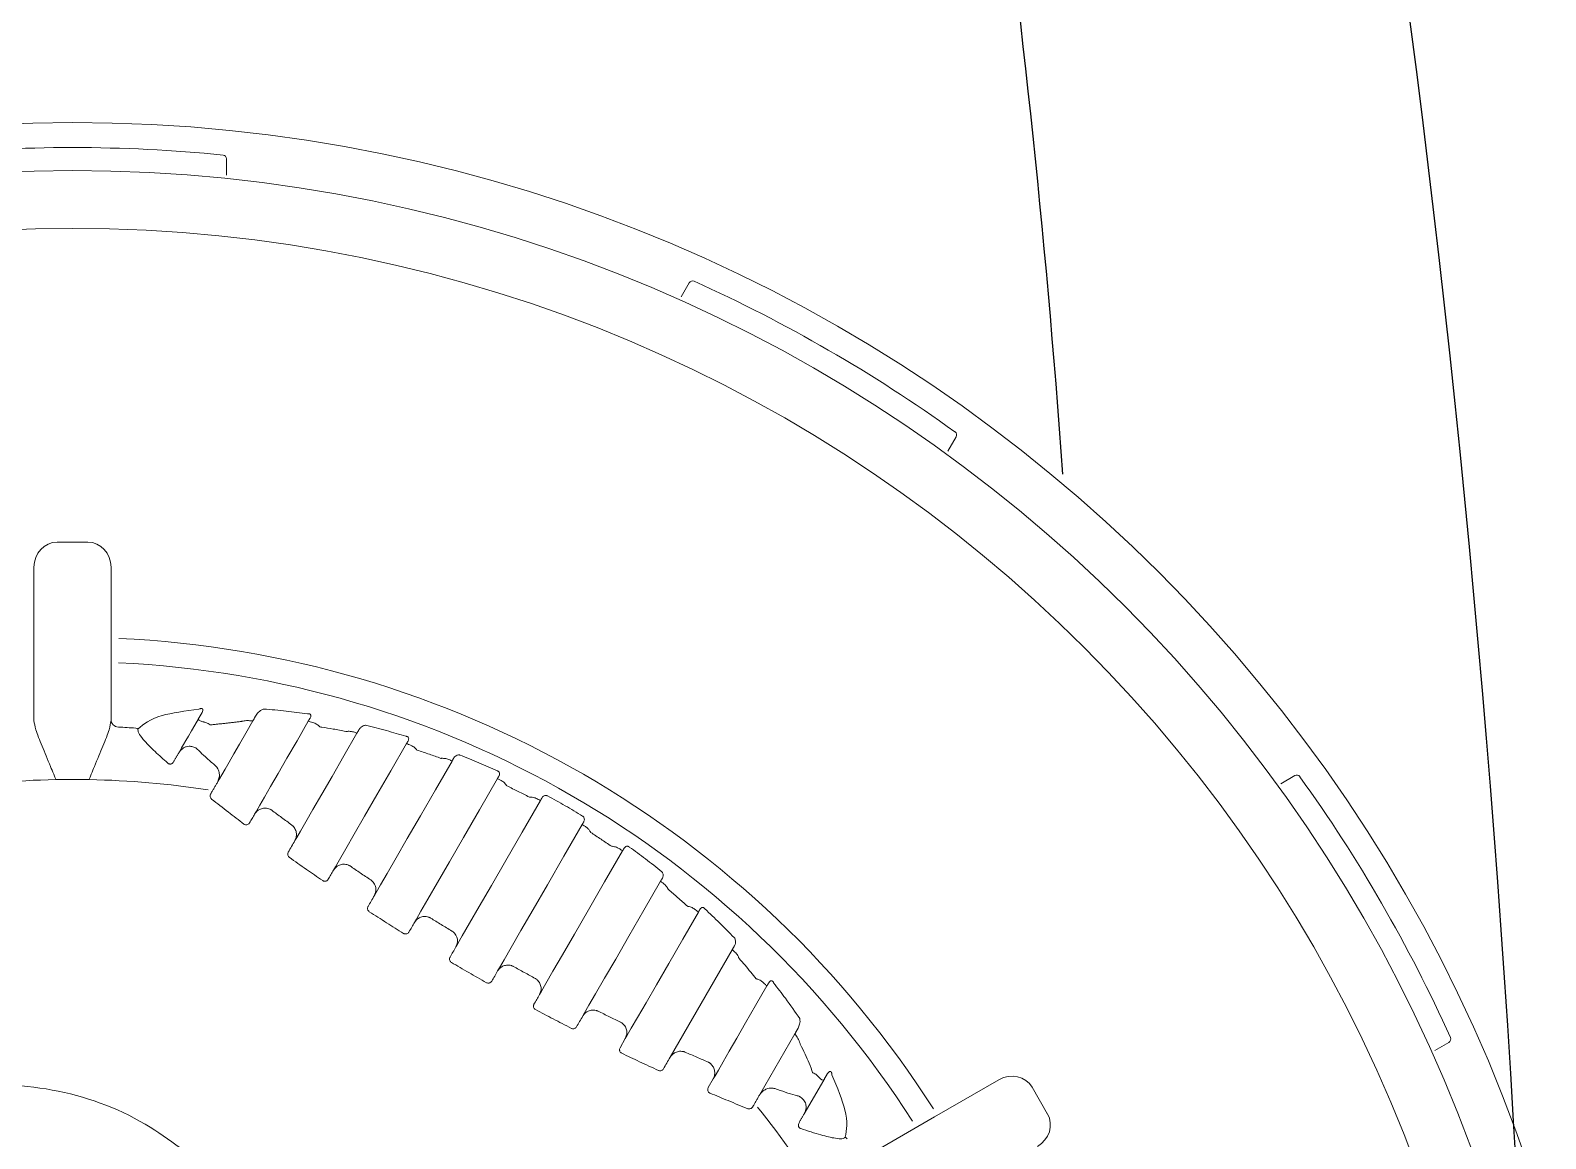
# Model space of a CAD drawing. Extents: x 956 to 1028, y 499 to 635.
# Drawn here: x 1023.231 to 1025.198, y 549.496 to 550.935 of the extents above; entities that cross this region are included whole.
import ezdxf

# ---------------------------------------------------------------- set-up
doc = ezdxf.new("R2010")
doc.units = 0
doc.header["$MEASUREMENT"] = 0
doc.layers.add('1', color=4, linetype='Continuous')
doc.layers.add('DIM', color=3, linetype='Continuous')

# ---------------------------------------------------------------- blocks, each defined once
blk = doc.blocks.new('FROG')
at = {"layer": '1', "color": 3, "lineweight": 5}
for p, q in [((0.2, 1.9478), (0.2, 1.9266)), ((0.7901, 1.7685), (0.8007, 1.7868)), ((1.1471, 1.5868), (1.1365, 1.5685)), ((0.02, 1.4501), (-0.02, 1.4501)), ((-0.05, 1.3213), (-0.05, 1.4178)), ((0.05, 1.4178), (0.05, 1.3213)), ((-0.05, 1.2184), (-0.05, 1.3213)), ((0.05, 1.3213), (0.05, 1.2184)), ((0, 1.1421), (-0.02, 1.1421)), ((0.02, 1.1421), (0, 1.1421)), ((1.5685, 1.1365), (1.5868, 1.1471)), ((0.7759, 0.7813), (0.8565, 0.921)), ((0.8923, 0.7331), (0.9379, 0.8119)), ((0.7177, 0.8056), (0.7108, 0.7937)), ((1.7868, 0.8007), (1.7685, 0.7901)), ((0.8319, 0.7533), (0.8253, 0.742)), ((0.9753, 0.7518), (0.9499, 0.7079)), ((1.1192, 0.7039), (1.2028, 0.7522)), ((1.2659, 0.7077), (1.2459, 0.7424)), ((1.0302, 0.6525), (1.1192, 0.7039))]:
    blk.add_line(p, q, dxfattribs=at)
at = {"layer": '1', "color": 3, "lineweight": 5, "flags": 128}
for points in [[(0.138, 1.1766), (0.1397, 1.1794), (0.1417, 1.183), (0.1442, 1.1873), (0.1472, 1.1925), (0.1506, 1.1984), (0.1545, 1.205), (0.1587, 1.2124), (0.1634, 1.2206)], [(0.2342, 1.2182), (0.225, 1.2023), (0.2168, 1.188), (0.2095, 1.1753), (0.2032, 1.1645), (0.198, 1.1554), (0.1938, 1.1482), (0.1907, 1.1428), (0.1887, 1.1393)], [(0.2365, 1.0971), (0.2388, 1.1011), (0.2431, 1.1085), (0.2492, 1.1192), (0.2572, 1.133), (0.267, 1.1499), (0.2784, 1.1698), (0.2915, 1.1924), (0.3061, 1.2178)], [(0.3693, 1.2022), (0.3523, 1.1726), (0.337, 1.1461), (0.3236, 1.1229), (0.3122, 1.1032), (0.3029, 1.0872), (0.2959, 1.075), (0.2912, 1.0668), (0.2887, 1.0626)], [(0.3388, 1.0243), (0.3413, 1.0286), (0.3466, 1.0379), (0.3548, 1.052), (0.3657, 1.0709), (0.3792, 1.0942), (0.3951, 1.1219), (0.4133, 1.1534), (0.4337, 1.1886)], [(0.4928, 1.166), (0.4711, 1.1284), (0.4516, 1.0947), (0.4345, 1.0652), (0.4201, 1.0402), (0.4085, 1.0201), (0.3999, 1.0051), (0.3943, 0.9955), (0.3919, 0.9912)], [(0.444, 0.9565), (0.4464, 0.9607), (0.4523, 0.9709), (0.4615, 0.9868), (0.4738, 1.0082), (0.4893, 1.0349), (0.5076, 1.0666), (0.5285, 1.1028), (0.5517, 1.1431)], [(0.1801, 1.1245), (0.18, 1.1243), (0.18, 1.1242), (0.1799, 1.124), (0.1798, 1.1239), (0.1797, 1.1237), (0.1796, 1.1236), (0.1795, 1.1234), (0.1794, 1.1233)], [(0.6074, 1.1146), (0.5837, 1.0736), (0.5624, 1.0367), (0.5438, 1.0044), (0.5281, 0.9771), (0.5154, 0.9553), (0.5061, 0.9391), (0.5002, 0.9289), (0.4978, 0.9246)], [(0.2299, 1.0858), (0.2308, 1.0872), (0.2316, 1.0886), (0.2324, 1.09), (0.2332, 1.0914), (0.234, 1.0928), (0.2348, 1.0943), (0.2357, 1.0957), (0.2365, 1.0971)], [(0.5519, 0.8934), (0.5543, 0.8976), (0.5602, 0.9079), (0.5696, 0.924), (0.5822, 0.9459), (0.5979, 0.9731), (0.6166, 1.0054), (0.6379, 1.0423), (0.6616, 1.0834)], [(0.2887, 1.0626), (0.2877, 1.0607), (0.2866, 1.0589), (0.2855, 1.057), (0.2844, 1.0551), (0.2833, 1.0533), (0.2823, 1.0514), (0.2812, 1.0495), (0.2801, 1.0477)], [(0.7141, 1.0493), (0.6908, 1.0091), (0.6699, 0.9729), (0.6517, 0.9412), (0.6362, 0.9145), (0.6238, 0.893), (0.6147, 0.8771), (0.6088, 0.867), (0.6064, 0.8628)], [(0.3319, 1.0124), (0.3328, 1.0139), (0.3337, 1.0154), (0.3345, 1.0169), (0.3354, 1.0184), (0.3362, 1.0199), (0.3371, 1.0214), (0.3379, 1.0228), (0.3388, 1.0243)], [(0.6625, 0.835), (0.6649, 0.8392), (0.6705, 0.8489), (0.6792, 0.8639), (0.6908, 0.8839), (0.7052, 0.9089), (0.7222, 0.9384), (0.7417, 0.9722), (0.7634, 1.0098)], [(0.3919, 0.9912), (0.3908, 0.9895), (0.3898, 0.9877), (0.3888, 0.9859), (0.3878, 0.9842), (0.3868, 0.9824), (0.3858, 0.9807), (0.3848, 0.9789), (0.3837, 0.9772)], [(0.8125, 0.9699), (0.7922, 0.9347), (0.774, 0.9031), (0.758, 0.8755), (0.7446, 0.8521), (0.7337, 0.8332), (0.7255, 0.8191), (0.7202, 0.8099), (0.7177, 0.8056)], [(0.4367, 0.944), (0.4376, 0.9455), (0.4386, 0.9471), (0.4395, 0.9487), (0.4404, 0.9502), (0.4413, 0.9518), (0.4422, 0.9534), (0.4431, 0.9549), (0.444, 0.9565)], [(0.4978, 0.9246), (0.4968, 0.923), (0.4958, 0.9213), (0.4949, 0.9197), (0.4939, 0.918), (0.493, 0.9164), (0.492, 0.9147), (0.4911, 0.913), (0.4901, 0.9114)], [(0.5442, 0.8801), (0.5452, 0.8818), (0.5461, 0.8834), (0.5471, 0.8851), (0.5481, 0.8868), (0.549, 0.8884), (0.55, 0.8901), (0.5509, 0.8917), (0.5519, 0.8934)], [(0.9015, 0.874), (0.8869, 0.8487), (0.8738, 0.826), (0.8624, 0.8062), (0.8526, 0.7892), (0.8446, 0.7754), (0.8385, 0.7648), (0.8342, 0.7574), (0.8319, 0.7533)], [(0.6064, 0.8628), (0.6055, 0.8612), (0.6046, 0.8596), (0.6037, 0.8581), (0.6027, 0.8565), (0.6018, 0.8549), (0.6009, 0.8533), (0.6, 0.8518), (0.5991, 0.8502)], [(0.6544, 0.8209), (0.6554, 0.8227), (0.6564, 0.8244), (0.6574, 0.8262), (0.6584, 0.8279), (0.6594, 0.8297), (0.6605, 0.8314), (0.6615, 0.8332), (0.6625, 0.835)], [(0.7673, 0.7664), (0.7683, 0.7683), (0.7694, 0.7702), (0.7705, 0.772), (0.7716, 0.7739), (0.7726, 0.7757), (0.7737, 0.7776), (0.7748, 0.7795), (0.7759, 0.7813)], [(0.8831, 0.717), (0.8832, 0.7172), (0.8832, 0.7173), (0.8833, 0.7175), (0.8834, 0.7176), (0.8835, 0.7178), (0.8836, 0.7179), (0.8837, 0.7181), (0.8838, 0.7182)]]:
    blk.add_lwpolyline(points, dxfattribs=at)
at = {"layer": '1', "linetype": 'Continuous', "lineweight": 15}
for radius in [1.995, 1.9325, 1.8575]:
    blk.add_circle((0, 0), radius, dxfattribs=at)
at = {"layer": '1', "color": 3, "lineweight": 5}
for centre, radius, start, end in [((0, 0), 1.9625, 84.2829, 95.7171), ((0.195, 1.9478), 0.005, 0, 84.2829), ((0.805, 1.7843), 0.005, 65.7171, 150), ((0, 0), 1.9625, 54.2829, 65.7171), ((1.1428, 1.5893), 0.005, 330, 54.2829), ((0, 0), 1.3265, 32.5926, 87.4074), ((0, 0), 1.2949, 32.6358, 87.3642), ((0.0599, 1.22), 0.0099, 180.5131, 267.808), ((0, 0), 1.2115, 86.1074, 87.1841), ((0.0818, 1.2036), 0.00511, 49.9887, 84.9633), ((0, 0), 1.1421, 91.1102, 98.8661), ((0, 0), 1.1421, 90, 91.1102), ((0, 0), 1.1421, 88.8898, 90), ((0, 0), 1.1421, 81.1339, 88.8898), ((1.5893, 1.1428), 0.005, 35.7171, 120), ((0, 0), 1.9625, 24.2829, 35.7171), ((1.7843, 0.805), 0.005, 300, 24.2829), ((0, 0), 1.1421, 31.1102, 38.8661), ((1.0015, 0.6727), 0.00511, 35.0351, 70.0131)]:
    blk.add_arc(centre, radius, start, end, dxfattribs=at)
for centre, major_axis, start_param, end_param in [((-0.02, 1.4178), (0, 0.0324), 0, 1.570796), ((0.02, 1.4178), (0, 0.0324), 4.712389, 6.283185), ((1.2178, 0.7262), (0.028, 0.0162), 0, 1.570796), ((1.2378, 0.6916), (0.028, 0.0162), 4.712389, 6.283185)]:
    blk.add_ellipse(centre, major_axis=major_axis, ratio=0.926878, start_param=start_param, end_param=end_param, dxfattribs=at)
for points, knots in [([(0.164, 1.2332), (0.1464, 1.2309), (0.1062, 1.2256), (0.0927, 1.214), (0.0851, 1.2076)], [0, 0, 0, 0, 0.439668, 1, 1, 1, 1]), ([(0.1714, 1.2165), (0.1711, 1.2165), (0.1702, 1.2167), (0.1685, 1.2171), (0.1652, 1.2181), (0.1634, 1.2194), (0.1634, 1.2202), (0.1634, 1.2206)], [0, 0, 0, 0, 0.035854, 0.08407, 0.199059, 0.590433, 1, 1, 1, 1]), ([(0.164, 1.2332), (0.1645, 1.2334), (0.1653, 1.2338), (0.1664, 1.2341), (0.167, 1.2342), (0.1674, 1.2342), (0.1676, 1.2342), (0.1679, 1.2341), (0.1682, 1.234), (0.1685, 1.2338), (0.169, 1.2334), (0.1694, 1.2321), (0.1688, 1.2301), (0.168, 1.2286), (0.1676, 1.2278)], [0, 0, 0, 0, 0.115704, 0.167927, 0.195014, 0.202603, 0.216292, 0.226975, 0.242923, 0.252652, 0.297534, 0.393013, 0.706807, 1, 1, 1, 1]), ([(0.248, 1.2335), (0.2479, 1.2334), (0.2471, 1.2331), (0.2451, 1.2322), (0.2415, 1.2297), (0.2397, 1.2272), (0.2384, 1.2255)], [0, 0, 0, 0, 0.02561, 0.141944, 0.418959, 1, 1, 1, 1]), ([(0.3052, 1.2272), (0.2959, 1.2285), (0.2764, 1.2312), (0.2578, 1.2327), (0.248, 1.2335)], [0, 0, 0, 0, 0.4750254, 1, 1, 1, 1]), ([(0.3085, 1.2218), (0.3088, 1.2224), (0.3094, 1.2235), (0.3095, 1.2251), (0.3091, 1.2262), (0.3085, 1.2268), (0.308, 1.2271), (0.3075, 1.2272), (0.3069, 1.2273), (0.3061, 1.2274), (0.3055, 1.2273), (0.3052, 1.2272)], [0, 0, 0, 0, 0.2811723, 0.5512459, 0.6921393, 0.7643805, 0.7952632, 0.8314752, 0.8656489, 0.9089126, 1, 1, 1, 1]), ([(-0.05, 1.2184), (-0.0494, 1.2148), (-0.0481, 1.2063), (-0.0397, 1.1859), (-0.0311, 1.1652), (-0.0251, 1.1507), (-0.0229, 1.1451), (-0.0219, 1.1428), (-0.0216, 1.1421), (-0.0216, 1.1419)], [0, 0, 0, 0, 0.227274, 0.522638, 0.823449, 0.928233, 0.978755, 0.995163, 1, 1, 1, 1]), ([(0.0216, 1.1419), (0.0216, 1.1421), (0.0219, 1.1428), (0.0229, 1.1451), (0.0251, 1.1507), (0.0311, 1.1652), (0.0397, 1.1859), (0.0481, 1.2063), (0.0494, 1.2148), (0.05, 1.2184)], [0, 0, 0, 0, 0.004837, 0.021246, 0.071767, 0.176551, 0.477362, 0.772726, 1, 1, 1, 1]), ([(0.0851, 1.2076), (0.085, 1.206), (0.0848, 1.203), (0.0925, 1.1927), (0.1059, 1.1791), (0.118, 1.1683), (0.1237, 1.1633)], [0, 0, 0, 0, 0.201531, 0.407234, 0.723893, 1, 1, 1, 1]), ([(0.1789, 1.2128), (0.1789, 1.2129), (0.178, 1.2136), (0.1757, 1.2153), (0.173, 1.216), (0.1714, 1.2165)], [0, 0, 0, 0, 0.032565, 0.396663, 1, 1, 1, 1]), ([(0.2287, 1.2185), (0.2268, 1.2185), (0.2242, 1.2185), (0.2208, 1.2178), (0.2195, 1.2175), (0.2191, 1.2174), (0.2189, 1.2174), (0.2189, 1.2173)], [0, 0, 0, 0, 0.645425, 0.878087, 0.957187, 0.990305, 1, 1, 1, 1]), ([(0.2342, 1.2182), (0.2335, 1.2181), (0.2326, 1.218), (0.2294, 1.2184), (0.2287, 1.2185)], [0, 0, 0, 0, 0.783797, 1, 1, 1, 1]), ([(0.3134, 1.2155), (0.3122, 1.2158), (0.3096, 1.2166), (0.3071, 1.2174), (0.3062, 1.2177), (0.3062, 1.2177), (0.3061, 1.2178)], [0, 0, 0, 0, 0.226109, 0.531949, 0.906264, 1, 1, 1, 1]), ([(0.3211, 1.2104), (0.3211, 1.2104), (0.321, 1.2105), (0.3209, 1.2106), (0.3208, 1.2108), (0.3203, 1.2112), (0.3194, 1.212), (0.3172, 1.2139), (0.3149, 1.2148), (0.3134, 1.2155)], [0, 0, 0, 0, 0.01629, 0.019422, 0.044574, 0.093669, 0.197476, 0.422533, 1, 1, 1, 1]), ([(0.355, 1.2043), (0.3494, 1.2054), (0.3389, 1.2075), (0.3277, 1.2094), (0.322, 1.2102), (0.3211, 1.2104)], [0, 0, 0, 0, 0.486631, 0.920248, 1, 1, 1, 1]), ([(0.3649, 1.2038), (0.3631, 1.2042), (0.3607, 1.2047), (0.3573, 1.2045), (0.356, 1.2044), (0.3554, 1.2044), (0.3551, 1.2044), (0.355, 1.2043), (0.355, 1.2043)], [0, 0, 0, 0, 0.627683, 0.822887, 0.934548, 0.975623, 0.988935, 1, 1, 1, 1]), ([(0.3693, 1.2022), (0.3692, 1.2023), (0.3689, 1.2024), (0.3671, 1.203), (0.3657, 1.2035), (0.3649, 1.2038)], [0, 0, 0, 0, 0.450302, 0.712062, 1, 1, 1, 1]), ([(0.3722, 1.2071), (0.3729, 1.2081), (0.3741, 1.2098), (0.3768, 1.2115), (0.3788, 1.2123), (0.3801, 1.2124), (0.3805, 1.2125)], [0, 0, 0, 0, 0.445011, 0.736713, 0.907241, 1, 1, 1, 1]), ([(0.4329, 1.1981), (0.4245, 1.2006), (0.407, 1.2058), (0.3895, 1.2102), (0.3805, 1.2125)], [0, 0, 0, 0, 0.48116, 1, 1, 1, 1]), ([(0.138, 1.1766), (0.1393, 1.1784), (0.141, 1.1808), (0.1445, 1.1832), (0.1475, 1.1847), (0.1501, 1.185), (0.1514, 1.1852)], [0, 0, 0, 0, 0.411554, 0.564145, 0.794136, 1, 1, 1, 1]), ([(0.1514, 1.1852), (0.153, 1.1851), (0.1557, 1.185), (0.1585, 1.1838), (0.16, 1.1831), (0.1607, 1.1826), (0.161, 1.1824), (0.1612, 1.1823), (0.1612, 1.1822)], [0, 0, 0, 0, 0.460679, 0.743752, 0.875195, 0.938832, 0.984466, 1, 1, 1, 1]), ([(0.1612, 1.1822), (0.1628, 1.1807), (0.167, 1.1765), (0.1751, 1.169), (0.182, 1.163), (0.1857, 1.1598)], [0, 0, 0, 0, 0.217721, 0.584642, 1, 1, 1, 1]), ([(0.4329, 1.1981), (0.4332, 1.1981), (0.4336, 1.1981), (0.4343, 1.1979), (0.4347, 1.1977), (0.4354, 1.1973), (0.4361, 1.1967), (0.4366, 1.1955), (0.4365, 1.1939), (0.436, 1.1928), (0.4357, 1.1922)], [0, 0, 0, 0, 0.0653348, 0.0926033, 0.1507524, 0.1802076, 0.2725966, 0.4284906, 0.6905235, 1, 1, 1, 1]), ([(0.4395, 1.1863), (0.4383, 1.1868), (0.4356, 1.1879), (0.4339, 1.1885), (0.4337, 1.1886), (0.4337, 1.1886)], [0, 0, 0, 0, 0.3256368, 0.7642472, 1, 1, 1, 1]), ([(0.4473, 1.1801), (0.4472, 1.1802), (0.4472, 1.1802), (0.447, 1.1804), (0.4466, 1.1808), (0.4458, 1.1818), (0.4449, 1.1827), (0.4428, 1.1846), (0.4411, 1.1855), (0.4395, 1.1863)], [0, 0, 0, 0, 0.013902, 0.030509, 0.069887, 0.160693, 0.377211, 0.424671, 1, 1, 1, 1]), ([(0.1237, 1.1633), (0.1238, 1.1631), (0.124, 1.1629), (0.1246, 1.1626), (0.1251, 1.1623), (0.126, 1.1621), (0.1267, 1.162), (0.1276, 1.1621), (0.1287, 1.1625), (0.1303, 1.1634), (0.1309, 1.1644), (0.1313, 1.165)], [0, 0, 0, 0, 0.070795, 0.091233, 0.19726, 0.242791, 0.327889, 0.392285, 0.491185, 0.67691, 1, 1, 1, 1]), ([(0.4784, 1.1694), (0.4734, 1.1713), (0.463, 1.175), (0.4526, 1.1784), (0.4473, 1.1801)], [0, 0, 0, 0, 0.486072, 1, 1, 1, 1]), ([(0.4886, 1.168), (0.4869, 1.1686), (0.4844, 1.1693), (0.4808, 1.1695), (0.4793, 1.1695), (0.4787, 1.1695), (0.4785, 1.1694), (0.4784, 1.1694)], [0, 0, 0, 0, 0.600722, 0.85241, 0.94324, 0.988484, 1, 1, 1, 1]), ([(0.4928, 1.166), (0.4926, 1.1661), (0.4923, 1.1663), (0.4907, 1.167), (0.4895, 1.1676), (0.4886, 1.168)], [0, 0, 0, 0, 0.503202, 0.660926, 1, 1, 1, 1]), ([(0.4951, 1.1701), (0.4957, 1.1709), (0.4967, 1.1722), (0.4988, 1.1734), (0.5007, 1.1739), (0.502, 1.174), (0.5026, 1.1738), (0.5028, 1.1738)], [0, 0, 0, 0, 0.404821, 0.682834, 0.858376, 0.974422, 1, 1, 1, 1]), ([(0.5516, 1.1532), (0.5436, 1.1568), (0.5275, 1.164), (0.5111, 1.1705), (0.5028, 1.1738)], [0, 0, 0, 0, 0.490869, 1, 1, 1, 1]), ([(0.1857, 1.1598), (0.1857, 1.1598), (0.1858, 1.1597), (0.186, 1.1595), (0.1865, 1.1589), (0.1872, 1.1581), (0.1889, 1.1557), (0.1908, 1.1518), (0.1907, 1.1473), (0.1907, 1.1453)], [0, 0, 0, 0, 0.008128, 0.024574, 0.064606, 0.172955, 0.244526, 0.657556, 1, 1, 1, 1]), ([(0.5516, 1.1532), (0.5518, 1.1531), (0.5522, 1.153), (0.5529, 1.1526), (0.5533, 1.1522), (0.5539, 1.1516), (0.5544, 1.1505), (0.5546, 1.1487), (0.5542, 1.1474), (0.5538, 1.1467), (0.5537, 1.1466)], [0, 0, 0, 0, 0.059752, 0.097656, 0.174116, 0.201755, 0.35401, 0.593719, 0.95746, 1, 1, 1, 1]), ([(0.5566, 1.1407), (0.5553, 1.1413), (0.5528, 1.1426), (0.5518, 1.143), (0.5517, 1.1431), (0.5517, 1.1431)], [0, 0, 0, 0, 0.436987, 0.872345, 1, 1, 1, 1]), ([(0.1806, 1.1166), (0.1801, 1.117), (0.1793, 1.1178), (0.1787, 1.1194), (0.1786, 1.1212), (0.179, 1.1225), (0.1794, 1.1231), (0.1794, 1.1233)], [0, 0, 0, 0, 0.213782, 0.437824, 0.680547, 0.939019, 1, 1, 1, 1]), ([(0.564, 1.1336), (0.564, 1.1337), (0.5639, 1.1338), (0.5638, 1.134), (0.5634, 1.1345), (0.5625, 1.1358), (0.5602, 1.1384), (0.558, 1.1398), (0.5566, 1.1407)], [0, 0, 0, 0, 0.012662, 0.030168, 0.072648, 0.176036, 0.443331, 1, 1, 1, 1]), ([(0.5931, 1.1192), (0.5883, 1.1217), (0.5787, 1.1266), (0.5689, 1.1313), (0.564, 1.1336)], [0, 0, 0, 0, 0.4958076, 1, 1, 1, 1]), ([(0.1806, 1.1166), (0.1878, 1.1109), (0.2017, 1.1), (0.2158, 1.0893), (0.2226, 1.0842)], [0, 0, 0, 0, 0.521275, 1, 1, 1, 1]), ([(0.2365, 1.0971), (0.2375, 1.0985), (0.2388, 1.1004), (0.2406, 1.1017), (0.241, 1.102)], [0, 0, 0, 0, 0.78289, 1, 1, 1, 1]), ([(0.241, 1.102), (0.2424, 1.1028), (0.2455, 1.1045), (0.2508, 1.1051), (0.2546, 1.1043), (0.2569, 1.1032), (0.2577, 1.1028), (0.2583, 1.1025), (0.2585, 1.1023), (0.2586, 1.1022), (0.2587, 1.1022)], [0, 0, 0, 0, 0.242249, 0.522442, 0.830192, 0.872289, 0.947376, 0.978143, 0.992366, 1, 1, 1, 1]), ([(0.2587, 1.1022), (0.2629, 1.099), (0.2716, 1.0925), (0.2804, 1.0861), (0.2848, 1.0828)], [0, 0, 0, 0, 0.490054, 1, 1, 1, 1]), ([(0.6032, 1.117), (0.6017, 1.1177), (0.5993, 1.1187), (0.5958, 1.1191), (0.5941, 1.1192), (0.5935, 1.1192), (0.5932, 1.1192), (0.5931, 1.1192), (0.5931, 1.1192)], [0, 0, 0, 0, 0.544951, 0.827779, 0.931592, 0.972639, 0.988044, 1, 1, 1, 1]), ([(0.6074, 1.1146), (0.6072, 1.1147), (0.607, 1.1149), (0.6054, 1.1158), (0.6042, 1.1165), (0.6032, 1.117)], [0, 0, 0, 0, 0.512984, 0.610792, 1, 1, 1, 1]), ([(0.6096, 1.1183), (0.6101, 1.119), (0.6109, 1.1201), (0.6128, 1.1211), (0.6143, 1.1213), (0.6153, 1.1212), (0.616, 1.1211), (0.6165, 1.1209), (0.6167, 1.1208)], [0, 0, 0, 0, 0.391571, 0.648181, 0.817621, 0.899957, 0.934165, 1, 1, 1, 1]), ([(0.6623, 1.0945), (0.6547, 1.099), (0.6397, 1.1081), (0.6244, 1.1166), (0.6167, 1.1208)], [0, 0, 0, 0, 0.500627, 1, 1, 1, 1]), ([(0.2299, 1.0858), (0.2296, 1.0853), (0.2289, 1.0844), (0.2274, 1.0834), (0.2256, 1.0831), (0.2239, 1.0833), (0.223, 1.0839), (0.2226, 1.0842)], [0, 0, 0, 0, 0.225594, 0.442133, 0.640161, 0.822872, 1, 1, 1, 1]), ([(0.2848, 1.0828), (0.2849, 1.0828), (0.2849, 1.0828), (0.2851, 1.0826), (0.2855, 1.0822), (0.2862, 1.0817), (0.288, 1.0797), (0.29, 1.0762), (0.2912, 1.0708), (0.2904, 1.0673), (0.2901, 1.0657)], [0, 0, 0, 0, 0.007207, 0.016451, 0.041404, 0.10491, 0.160821, 0.491889, 0.772109, 1, 1, 1, 1]), ([(0.6658, 1.0809), (0.6647, 1.0816), (0.6622, 1.083), (0.6618, 1.0832), (0.6616, 1.0834)], [0, 0, 0, 0, 0.442973, 1, 1, 1, 1]), ([(0.6623, 1.0945), (0.6625, 1.0943), (0.6629, 1.094), (0.6635, 1.0933), (0.6642, 1.0922), (0.6646, 1.0905), (0.6645, 1.0887), (0.6639, 1.0875), (0.6637, 1.087)], [0, 0, 0, 0, 0.065695, 0.107777, 0.230146, 0.43261, 0.742568, 1, 1, 1, 1]), ([(0.6728, 1.0732), (0.6727, 1.0733), (0.6727, 1.0734), (0.6725, 1.0736), (0.6722, 1.0742), (0.6712, 1.0757), (0.669, 1.0785), (0.667, 1.08), (0.6658, 1.0809)], [0, 0, 0, 0, 0.0119508, 0.0292402, 0.0731251, 0.1843194, 0.4918602, 1, 1, 1, 1]), ([(0.6997, 1.0553), (0.6952, 1.0584), (0.6863, 1.0645), (0.6772, 1.0703), (0.6728, 1.0732)], [0, 0, 0, 0, 0.506821, 1, 1, 1, 1]), ([(0.2801, 1.0477), (0.28, 1.0475), (0.2796, 1.0467), (0.2793, 1.0454), (0.2795, 1.0437), (0.2802, 1.0421), (0.2811, 1.0413), (0.2815, 1.041)], [0, 0, 0, 0, 0.1003278, 0.3457949, 0.5765626, 0.7923398, 1, 1, 1, 1]), ([(0.7096, 1.0524), (0.7082, 1.0531), (0.7059, 1.0543), (0.7026, 1.055), (0.7009, 1.0552), (0.7002, 1.0553), (0.6999, 1.0553), (0.6998, 1.0553), (0.6997, 1.0553)], [0, 0, 0, 0, 0.525942, 0.813042, 0.922914, 0.967992, 0.987341, 1, 1, 1, 1]), ([(0.7141, 1.0493), (0.7139, 1.0495), (0.7137, 1.0496), (0.7121, 1.0507), (0.7108, 1.0516), (0.7096, 1.0524)], [0, 0, 0, 0, 0.493978, 0.577794, 1, 1, 1, 1]), ([(0.7161, 1.0528), (0.7166, 1.0535), (0.7174, 1.0546), (0.719, 1.0553), (0.7203, 1.0555), (0.7212, 1.0553), (0.7219, 1.055), (0.7224, 1.0547), (0.7227, 1.0544), (0.7229, 1.0543), (0.7229, 1.0543)], [0, 0, 0, 0, 0.394975, 0.626742, 0.783149, 0.854406, 0.892434, 0.952556, 0.993547, 1, 1, 1, 1]), ([(0.7652, 1.0223), (0.7581, 1.0279), (0.7443, 1.0388), (0.7299, 1.0492), (0.7229, 1.0543)], [0, 0, 0, 0, 0.510622, 1, 1, 1, 1]), ([(0.2815, 1.041), (0.2889, 1.0357), (0.3032, 1.0256), (0.3177, 1.0156), (0.3248, 1.0107)], [0, 0, 0, 0, 0.514173, 1, 1, 1, 1]), ([(0.3426, 1.0287), (0.3439, 1.0295), (0.3468, 1.0314), (0.3522, 1.0323), (0.356, 1.0317), (0.3584, 1.0307), (0.3592, 1.0303), (0.3599, 1.0299), (0.3602, 1.0298), (0.3603, 1.0297), (0.3604, 1.0297)], [0, 0, 0, 0, 0.233284, 0.504838, 0.830341, 0.851053, 0.93952, 0.975141, 0.992554, 1, 1, 1, 1]), ([(0.3604, 1.0297), (0.3648, 1.0267), (0.3737, 1.0206), (0.3828, 1.0146), (0.3873, 1.0116)], [0, 0, 0, 0, 0.493995, 1, 1, 1, 1]), ([(0.3248, 1.0107), (0.3251, 1.0105), (0.326, 1.01), (0.3277, 1.0098), (0.3294, 1.0101), (0.3309, 1.011), (0.3316, 1.012), (0.3319, 1.0124)], [0, 0, 0, 0, 0.154867, 0.346182, 0.551679, 0.772292, 1, 1, 1, 1]), ([(0.3873, 1.0116), (0.3873, 1.0116), (0.3875, 1.0115), (0.3877, 1.0113), (0.3883, 1.0108), (0.389, 1.0103), (0.3908, 1.0084), (0.393, 1.0051), (0.3942, 0.9997), (0.3936, 0.9962), (0.3933, 0.9947)], [0, 0, 0, 0, 0.007194, 0.022061, 0.055115, 0.139257, 0.164125, 0.504906, 0.775355, 1, 1, 1, 1]), ([(0.7672, 1.0071), (0.766, 1.008), (0.7638, 1.0095), (0.7635, 1.0097), (0.7634, 1.0098)], [0, 0, 0, 0, 0.5683904, 1, 1, 1, 1]), ([(0.7652, 1.0223), (0.7654, 1.022), (0.7658, 1.0216), (0.7663, 1.0205), (0.7668, 1.0189), (0.7668, 1.0163), (0.7662, 1.0148), (0.7658, 1.0138)], [0, 0, 0, 0, 0.0895922, 0.1233174, 0.2998941, 0.5805984, 1, 1, 1, 1]), ([(0.7736, 0.9991), (0.7735, 0.9991), (0.7734, 0.9993), (0.7732, 0.9998), (0.7725, 1.001), (0.7706, 1.004), (0.7686, 1.0058), (0.7672, 1.0071)], [0, 0, 0, 0, 0.011521, 0.052687, 0.136863, 0.36761, 1, 1, 1, 1]), ([(0.7984, 0.9774), (0.7942, 0.9812), (0.786, 0.9885), (0.7776, 0.9956), (0.7736, 0.9991)], [0, 0, 0, 0, 0.5177675, 1, 1, 1, 1]), ([(0.3837, 0.9772), (0.3836, 0.9769), (0.3832, 0.9761), (0.383, 0.9746), (0.3832, 0.973), (0.384, 0.9715), (0.3849, 0.9708), (0.3853, 0.9704)], [0, 0, 0, 0, 0.135652, 0.369951, 0.590201, 0.798201, 1, 1, 1, 1]), ([(0.3853, 0.9704), (0.3928, 0.9656), (0.4075, 0.9561), (0.4224, 0.9468), (0.4298, 0.9422)], [0, 0, 0, 0, 0.507083, 1, 1, 1, 1]), ([(0.4471, 0.9603), (0.4484, 0.9613), (0.4512, 0.9633), (0.4566, 0.9644), (0.4604, 0.964), (0.4629, 0.9631), (0.4637, 0.9628), (0.4645, 0.9624), (0.4648, 0.9622), (0.4649, 0.9621), (0.465, 0.9621)], [0, 0, 0, 0, 0.227552, 0.494546, 0.831634, 0.841601, 0.936441, 0.97413, 0.992693, 1, 1, 1, 1]), ([(0.8076, 0.9738), (0.8063, 0.9747), (0.8042, 0.976), (0.8011, 0.9769), (0.7995, 0.9772), (0.7989, 0.9773), (0.7986, 0.9774), (0.7984, 0.9774), (0.7984, 0.9774)], [0, 0, 0, 0, 0.5304209, 0.8027698, 0.9144248, 0.9626555, 0.9861068, 1, 1, 1, 1]), ([(0.8125, 0.9699), (0.8124, 0.97), (0.8122, 0.9702), (0.8107, 0.9714), (0.8094, 0.9724), (0.808, 0.9735), (0.8076, 0.9738)], [0, 0, 0, 0, 0.451807, 0.56957, 0.892087, 1, 1, 1, 1]), ([(0.8146, 0.9734), (0.8151, 0.9742), (0.8159, 0.9752), (0.8174, 0.9759), (0.8185, 0.9759), (0.8193, 0.9756), (0.8199, 0.9753), (0.8203, 0.975), (0.8207, 0.9745), (0.821, 0.9742), (0.8211, 0.974)], [0, 0, 0, 0, 0.4187617, 0.6152643, 0.7533616, 0.8189054, 0.8477045, 0.9059224, 0.9367842, 1, 1, 1, 1]), ([(0.8598, 0.9358), (0.8595, 0.9361), (0.8531, 0.9428), (0.8404, 0.9557), (0.8275, 0.968), (0.8211, 0.974)], [0, 0, 0, 0, 0.023441, 0.520828, 1, 1, 1, 1]), ([(0.465, 0.9621), (0.4696, 0.9593), (0.4788, 0.9536), (0.488, 0.9481), (0.4926, 0.9453)], [0, 0, 0, 0, 0.497992, 1, 1, 1, 1]), ([(0.4926, 0.9453), (0.4927, 0.9453), (0.4928, 0.9452), (0.4931, 0.945), (0.4938, 0.9445), (0.4945, 0.9439), (0.4964, 0.9421), (0.4986, 0.9389), (0.5001, 0.9336), (0.4996, 0.9302), (0.4994, 0.9286)], [0, 0, 0, 0, 0.007232, 0.025014, 0.061981, 0.155769, 0.166488, 0.508868, 0.775327, 1, 1, 1, 1]), ([(0.4298, 0.9422), (0.4301, 0.942), (0.4309, 0.9416), (0.4325, 0.9413), (0.4342, 0.9417), (0.4357, 0.9425), (0.4364, 0.9435), (0.4367, 0.944)], [0, 0, 0, 0, 0.130358, 0.329387, 0.542405, 0.768395, 1, 1, 1, 1]), ([(0.8598, 0.9358), (0.86, 0.9351), (0.8607, 0.9335), (0.8608, 0.9307), (0.8604, 0.928), (0.8596, 0.9265), (0.8593, 0.9259)], [0, 0, 0, 0, 0.1447437, 0.3782428, 0.7616853, 1, 1, 1, 1]), ([(0.4901, 0.9114), (0.4899, 0.911), (0.4895, 0.9101), (0.4893, 0.9086), (0.4897, 0.907), (0.4905, 0.9055), (0.4914, 0.9049), (0.4919, 0.9045)], [0, 0, 0, 0, 0.168533, 0.392708, 0.603301, 0.803874, 1, 1, 1, 1]), ([(0.86, 0.9179), (0.8591, 0.9187), (0.8577, 0.9199), (0.8567, 0.9208), (0.8566, 0.9209), (0.8565, 0.921)], [0, 0, 0, 0, 0.45093, 0.68803, 1, 1, 1, 1]), ([(0.8655, 0.9096), (0.8655, 0.9096), (0.8654, 0.9097), (0.8653, 0.91), (0.865, 0.9107), (0.8644, 0.9119), (0.8628, 0.9148), (0.8613, 0.9165), (0.86, 0.9179)], [0, 0, 0, 0, 0.011064, 0.029247, 0.078573, 0.213438, 0.372329, 1, 1, 1, 1]), ([(0.8877, 0.8833), (0.8853, 0.8862), (0.8782, 0.895), (0.8706, 0.9037), (0.8655, 0.9096)], [0, 0, 0, 0, 0.332589, 1, 1, 1, 1]), ([(0.4919, 0.9045), (0.4994, 0.9001), (0.5146, 0.8912), (0.5298, 0.8826), (0.5374, 0.8782)], [0, 0, 0, 0, 0.5, 1, 1, 1, 1]), ([(0.5545, 0.8968), (0.5558, 0.8978), (0.5585, 0.8999), (0.5638, 0.9013), (0.5677, 0.901), (0.5702, 0.9002), (0.571, 0.8999), (0.5718, 0.8995), (0.5722, 0.8994), (0.5723, 0.8993), (0.5723, 0.8993)], [0, 0, 0, 0, 0.224674, 0.491133, 0.833514, 0.844232, 0.938018, 0.974988, 0.992769, 1, 1, 1, 1]), ([(0.5723, 0.8993), (0.5771, 0.8967), (0.5865, 0.8914), (0.596, 0.8863), (0.6007, 0.8837)], [0, 0, 0, 0, 0.5020085, 1, 1, 1, 1]), ([(0.5374, 0.8782), (0.5377, 0.8781), (0.5385, 0.8777), (0.5399, 0.8775), (0.5417, 0.8778), (0.5432, 0.8787), (0.5439, 0.8797), (0.5442, 0.8801)], [0, 0, 0, 0, 0.1035299, 0.3097443, 0.5306025, 0.7630784, 1, 1, 1, 1]), ([(0.6007, 0.8837), (0.6007, 0.8837), (0.6009, 0.8836), (0.6012, 0.8834), (0.6019, 0.8829), (0.6026, 0.8824), (0.6046, 0.8807), (0.6069, 0.8776), (0.6086, 0.8724), (0.6083, 0.869), (0.6081, 0.8674)], [0, 0, 0, 0, 0.007306, 0.02587, 0.063559, 0.1584, 0.168364, 0.505454, 0.772446, 1, 1, 1, 1]), ([(0.896, 0.8791), (0.8946, 0.8802), (0.8927, 0.8816), (0.8899, 0.8827), (0.8887, 0.883), (0.8882, 0.8832), (0.8879, 0.8832), (0.8878, 0.8833), (0.8877, 0.8833), (0.8877, 0.8833)], [0, 0, 0, 0, 0.577471, 0.802521, 0.906331, 0.955427, 0.980575, 0.983706, 1, 1, 1, 1]), ([(0.9015, 0.874), (0.9013, 0.8742), (0.901, 0.8744), (0.8988, 0.8765), (0.8972, 0.878), (0.8962, 0.8789), (0.896, 0.8791)], [0, 0, 0, 0, 0.512369, 0.752148, 0.947489, 1, 1, 1, 1]), ([(0.9102, 0.8779), (0.9101, 0.8781), (0.9099, 0.8787), (0.9095, 0.8794), (0.9091, 0.8799), (0.9087, 0.8802), (0.9083, 0.8805), (0.9076, 0.8808), (0.9066, 0.8807), (0.9052, 0.88), (0.9044, 0.8789), (0.9039, 0.8781)], [0, 0, 0, 0, 0.067786, 0.136986, 0.166253, 0.202694, 0.230364, 0.273069, 0.419118, 0.58725, 1, 1, 1, 1]), ([(0.9442, 0.8315), (0.9381, 0.8403), (0.9275, 0.8557), (0.9154, 0.8712), (0.9102, 0.8779)], [0, 0, 0, 0, 0.5726948, 1, 1, 1, 1]), ([(0.5991, 0.8502), (0.5989, 0.8498), (0.5985, 0.8488), (0.5984, 0.8472), (0.5988, 0.8456), (0.5997, 0.8442), (0.6006, 0.8436), (0.6011, 0.8433)], [0, 0, 0, 0, 0.200279, 0.4148, 0.61609, 0.809394, 1, 1, 1, 1]), ([(0.6011, 0.8433), (0.6087, 0.8392), (0.6242, 0.831), (0.6398, 0.823), (0.6477, 0.8189)], [0, 0, 0, 0, 0.492917, 1, 1, 1, 1]), ([(0.6648, 0.838), (0.666, 0.839), (0.6686, 0.8412), (0.6739, 0.8429), (0.6779, 0.8427), (0.6805, 0.842), (0.6813, 0.8417), (0.682, 0.8414), (0.6823, 0.8413), (0.6824, 0.8412), (0.6824, 0.8412)], [0, 0, 0, 0, 0.224645, 0.495094, 0.835876, 0.860745, 0.944888, 0.977938, 0.992808, 1, 1, 1, 1]), ([(0.6824, 0.8412), (0.6873, 0.8388), (0.697, 0.834), (0.7067, 0.8293), (0.7115, 0.8269)], [0, 0, 0, 0, 0.506006, 1, 1, 1, 1]), ([(0.7115, 0.8269), (0.7116, 0.8269), (0.7117, 0.8268), (0.712, 0.8267), (0.7127, 0.8262), (0.7134, 0.8257), (0.7154, 0.8241), (0.7179, 0.8212), (0.7198, 0.8161), (0.7196, 0.8126), (0.7196, 0.811)], [0, 0, 0, 0, 0.007446, 0.024858, 0.06048, 0.148946, 0.169659, 0.495163, 0.766714, 1, 1, 1, 1]), ([(0.9421, 0.8192), (0.9428, 0.8208), (0.9439, 0.8233), (0.9447, 0.8275), (0.9443, 0.8303), (0.9442, 0.8315)], [0, 0, 0, 0, 0.47502, 0.772177, 1, 1, 1, 1]), ([(0.6477, 0.8189), (0.6479, 0.8188), (0.6486, 0.8185), (0.65, 0.8183), (0.6518, 0.8186), (0.6533, 0.8195), (0.654, 0.8204), (0.6544, 0.8209)], [0, 0, 0, 0, 0.073773, 0.28687, 0.516161, 0.756326, 1, 1, 1, 1]), ([(0.9409, 0.8073), (0.9395, 0.8092), (0.9379, 0.8115), (0.9379, 0.8119), (0.9379, 0.8119)], [0, 0, 0, 0, 0.825034, 1, 1, 1, 1]), ([(0.9448, 0.7982), (0.9448, 0.7983), (0.9448, 0.7984), (0.9447, 0.7987), (0.9446, 0.799), (0.9444, 0.7998), (0.9433, 0.803), (0.942, 0.8054), (0.9409, 0.8073)], [0, 0, 0, 0, 0.009697, 0.029483, 0.083864, 0.092499, 0.26606, 1, 1, 1, 1]), ([(0.7108, 0.7937), (0.7106, 0.7931), (0.7101, 0.7921), (0.7101, 0.7904), (0.7106, 0.7888), (0.7116, 0.7875), (0.7125, 0.7869), (0.713, 0.7866)], [0, 0, 0, 0, 0.232134, 0.436961, 0.628874, 0.814865, 1, 1, 1, 1]), ([(0.7779, 0.7841), (0.7791, 0.7852), (0.7817, 0.7875), (0.787, 0.7893), (0.7911, 0.7892), (0.7937, 0.7887), (0.7945, 0.7884), (0.795, 0.7882), (0.7952, 0.7881), (0.7953, 0.7881), (0.7954, 0.7881)], [0, 0, 0, 0, 0.2278908, 0.5081103, 0.839179, 0.8950917, 0.9585973, 0.9835495, 0.9927928, 1, 1, 1, 1]), ([(0.7954, 0.7881), (0.8004, 0.7859), (0.8104, 0.7815), (0.8203, 0.7772), (0.8252, 0.7751)], [0, 0, 0, 0, 0.509951, 1, 1, 1, 1]), ([(0.9609, 0.7614), (0.9595, 0.7654), (0.9557, 0.7764), (0.9491, 0.7897), (0.9448, 0.7982)], [0, 0, 0, 0, 0.3618605, 1, 1, 1, 1]), ([(0.713, 0.7866), (0.7207, 0.7829), (0.7366, 0.7754), (0.7525, 0.768), (0.7608, 0.7643)], [0, 0, 0, 0, 0.485827, 1, 1, 1, 1]), ([(0.8252, 0.7751), (0.8253, 0.7751), (0.8254, 0.775), (0.8256, 0.7749), (0.8263, 0.7746), (0.827, 0.7741), (0.829, 0.7726), (0.8316, 0.7698), (0.8338, 0.7649), (0.8338, 0.7614), (0.8339, 0.7597)], [0, 0, 0, 0, 0.007633, 0.021857, 0.052622, 0.12771, 0.169808, 0.477558, 0.757749, 1, 1, 1, 1]), ([(-0.4459, 0.5214), (-0.4241, 0.5588), (-0.3805, 0.6336), (-0.2726, 0.7105), (-0.1478, 0.7494), (-0.0171, 0.7442), (0.0819, 0.7065), (0.1307, 0.6703), (0.1451, 0.6596)], [0, 0, 0, 0, 0.184907, 0.369837, 0.55424, 0.738297, 0.922553, 1, 1, 1, 1]), ([(0.7608, 0.7643), (0.7609, 0.7642), (0.7615, 0.7639), (0.7628, 0.7637), (0.7646, 0.764), (0.7662, 0.7649), (0.7669, 0.7659), (0.7673, 0.7664)], [0, 0, 0, 0, 0.0400664, 0.2597841, 0.4984827, 0.7478881, 1, 1, 1, 1]), ([(0.8339, 0.7597), (0.8336, 0.758), (0.8332, 0.7557), (0.8321, 0.7537), (0.8319, 0.7533)], [0, 0, 0, 0, 0.784639, 1, 1, 1, 1]), ([(0.9678, 0.7567), (0.9666, 0.7579), (0.9646, 0.7598), (0.962, 0.761), (0.961, 0.7613), (0.9609, 0.7614)], [0, 0, 0, 0, 0.6010427, 0.9674392, 1, 1, 1, 1]), ([(0.9753, 0.7518), (0.9748, 0.7515), (0.9742, 0.7511), (0.9718, 0.7528), (0.9707, 0.7537), (0.9696, 0.7547), (0.9686, 0.7558), (0.968, 0.7564), (0.9678, 0.7567)], [0, 0, 0, 0, 0.62644, 0.744307, 0.828141, 0.921804, 0.962288, 1, 1, 1, 1]), ([(0.9795, 0.759), (0.98, 0.7598), (0.9809, 0.7613), (0.9823, 0.7627), (0.9835, 0.763), (0.9841, 0.7629), (0.9845, 0.7627), (0.9847, 0.7626), (0.9849, 0.7623), (0.9851, 0.7621), (0.9853, 0.7618), (0.9855, 0.7613), (0.9859, 0.7601), (0.9859, 0.7593), (0.986, 0.7587)], [0, 0, 0, 0, 0.304694, 0.597553, 0.685254, 0.736132, 0.754751, 0.766196, 0.779358, 0.793045, 0.80569, 0.820187, 0.874933, 1, 1, 1, 1]), ([(1.0032, 0.6775), (1.005, 0.6873), (1.0083, 0.7048), (0.9928, 0.7422), (0.986, 0.7587)], [0, 0, 0, 0, 0.560332, 1, 1, 1, 1]), ([(0.8276, 0.7348), (0.8272, 0.7351), (0.8262, 0.7356), (0.8252, 0.7369), (0.8246, 0.7385), (0.8246, 0.7401), (0.8249, 0.7413), (0.8253, 0.7419), (0.8253, 0.742)], [0, 0, 0, 0, 0.179454, 0.357644, 0.539441, 0.733845, 0.946289, 1, 1, 1, 1]), ([(0.8276, 0.7348), (0.8354, 0.7316), (0.8518, 0.7247), (0.8682, 0.7181), (0.8767, 0.7146)], [0, 0, 0, 0, 0.4787278, 1, 1, 1, 1]), ([(0.8965, 0.7378), (0.8982, 0.7388), (0.9016, 0.7409), (0.9059, 0.7414), (0.9088, 0.7413), (0.9103, 0.741), (0.9111, 0.7408), (0.9114, 0.7407), (0.9116, 0.7407), (0.9116, 0.7407)], [0, 0, 0, 0, 0.332298, 0.671382, 0.812033, 0.930044, 0.973406, 0.991877, 1, 1, 1, 1]), ([(0.9116, 0.7407), (0.9162, 0.7391), (0.9255, 0.7359), (0.936, 0.7327), (0.9416, 0.7312), (0.9432, 0.7308)], [0, 0, 0, 0, 0.420021, 0.836554, 1, 1, 1, 1]), ([(0.9432, 0.7308), (0.9433, 0.7307), (0.9434, 0.7307), (0.9438, 0.7305), (0.9445, 0.7301), (0.9457, 0.7294), (0.9482, 0.7275), (0.9497, 0.7252), (0.9507, 0.7237)], [0, 0, 0, 0, 0.015545, 0.055943, 0.114096, 0.233965, 0.489695, 1, 1, 1, 1]), ([(0.8831, 0.717), (0.8827, 0.7165), (0.882, 0.7155), (0.8803, 0.7146), (0.8785, 0.7142), (0.8773, 0.7145), (0.8767, 0.7146)], [0, 0, 0, 0, 0.262971, 0.523837, 0.773366, 1, 1, 1, 1]), ([(0.9507, 0.7237), (0.9512, 0.7226), (0.9523, 0.7199), (0.9525, 0.7148), (0.9515, 0.7106), (0.9502, 0.7083), (0.9499, 0.7079)], [0, 0, 0, 0, 0.194273, 0.47568, 0.90861, 1, 1, 1, 1]), ([(0.9432, 0.6962), (0.9429, 0.6956), (0.9425, 0.6947), (0.9423, 0.6929), (0.9425, 0.6919), (0.9429, 0.691), (0.9432, 0.6904), (0.9437, 0.6898), (0.9445, 0.6891), (0.9452, 0.6889), (0.9456, 0.6887)], [0, 0, 0, 0, 0.295559, 0.468434, 0.606587, 0.632237, 0.730366, 0.771998, 0.859385, 1, 1, 1, 1]), ([(0.9456, 0.6887), (0.9545, 0.6858), (0.9709, 0.6804), (0.989, 0.6761), (1, 0.6751), (1.0021, 0.6767), (1.0032, 0.6775)], [0, 0, 0, 0, 0.34174, 0.631604, 0.815634, 1, 1, 1, 1])]:
    blk.add_open_spline(points, degree=3, knots=knots, dxfattribs=at)
for points in [[(0.1634, 1.2206), (0.1676, 1.2278)], [(0.2384, 1.2255), (0.2342, 1.2182)], [(0.3061, 1.2178), (0.3085, 1.2218)], [(0.2189, 1.2173), (0.1789, 1.2128)], [(0.3722, 1.2071), (0.3693, 1.2022)], [(0.4337, 1.1886), (0.4357, 1.1922)], [(0.1313, 1.165), (0.138, 1.1766)], [(0.4951, 1.1701), (0.4928, 1.166)], [(-0.0216, 1.1419), (-0.0221, 1.1418)], [(-0.02, 1.1421), (-0.0216, 1.1419)], [(0.0216, 1.1419), (0.02, 1.1421)], [(0.0221, 1.1418), (0.0216, 1.1419)], [(0.1907, 1.1453), (0.1887, 1.1393)], [(0.5517, 1.1431), (0.5537, 1.1466)], [(0.1887, 1.1393), (0.1801, 1.1245)], [(0.6096, 1.1183), (0.6074, 1.1146)], [(0.6616, 1.0834), (0.6637, 1.087)], [(0.2901, 1.0657), (0.2887, 1.0626)], [(0.7161, 1.0528), (0.7141, 1.0493)], [(0.3388, 1.0243), (0.3426, 1.0287)], [(0.7634, 1.0098), (0.7658, 1.0138)], [(0.3933, 0.9947), (0.3919, 0.9912)], [(0.8146, 0.9734), (0.8125, 0.9699)], [(0.444, 0.9565), (0.4471, 0.9603)], [(0.4994, 0.9286), (0.4978, 0.9246)], [(0.8565, 0.921), (0.8593, 0.9259)], [(0.5519, 0.8934), (0.5545, 0.8968)], [(0.6081, 0.8674), (0.6064, 0.8628)], [(0.9039, 0.8781), (0.9015, 0.874)], [(0.6625, 0.835), (0.6648, 0.838)], [(0.7196, 0.811), (0.7177, 0.8056)], [(0.9379, 0.8119), (0.9421, 0.8192)], [(0.7759, 0.7813), (0.7779, 0.7841)], [(0.9795, 0.759), (0.9753, 0.7518)], [(0.8838, 0.7182), (0.8923, 0.7331)], [(0.8923, 0.7331), (0.8965, 0.7378)], [(0.9499, 0.7079), (0.9432, 0.6962)]]:
    blk.add_open_spline(points, degree=1, dxfattribs=at)
blk = doc.blocks.new('2018 HOT SPOT SX')
at = {"layer": '1', "color": 2, "linetype": 'Continuous'}
for centre, radius, start, end in [((48.989, 36.1053), 20.3056, 338.24224, 23.52946), ((55.2723, 37.1701), 13.4369, 4.10169, 12.11067)]:
    blk.add_arc(centre, radius, start, end, dxfattribs=at)
at = {"layer": 'DIM'}
for centre, radius, start, end in [((64.5302, 42.2386), 3.9849, 297.6012, 335.8978), ((64.3306, 42.3956), 4.7364, 305.4101, 329.4644)]:
    blk.add_arc(centre, radius, start, end, dxfattribs=at)
at = {"layer": '1'}
blk.add_blockref('FROG', (67.389, 36.5926), dxfattribs=at)

msp = doc.modelspace()

# ---------------------------------------------------------------- block references
at = {"layer": '1'}
msp.add_blockref('2018 HOT SPOT SX', (955.8964, 512.2273), dxfattribs=at)

doc.saveas('drawing.dxf')
